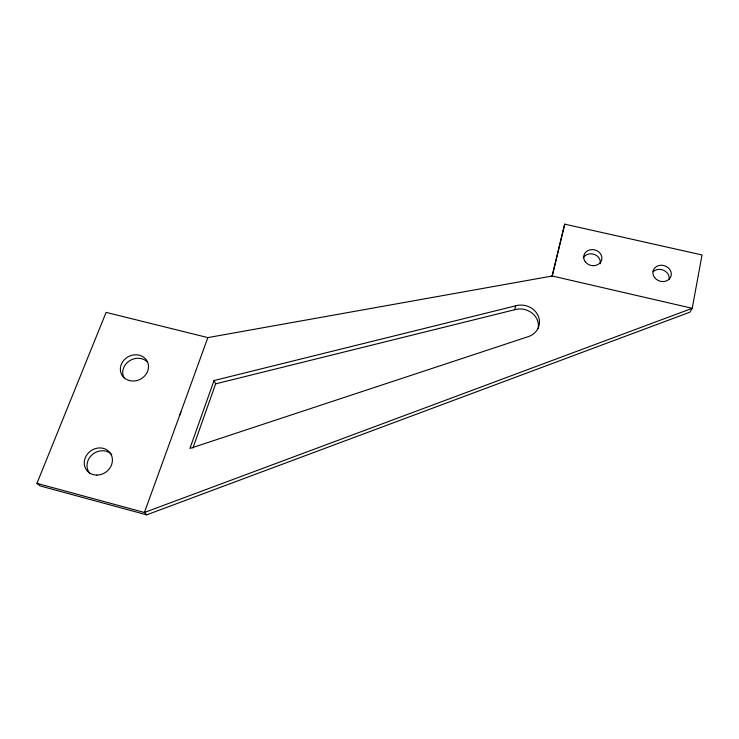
<?xml version="1.0" encoding="UTF-8"?>
<svg xmlns="http://www.w3.org/2000/svg" width="739" height="739" viewBox="0 0 739 739"><rect width="100%" height="100%" fill="white"/><g stroke="black" fill="none" stroke-linecap="round" stroke-linejoin="round"><path stroke-width="1.11" d="M538.177 328.486A17.782 16.082 10.9 0 0 514.76 309.706L515.61 305.844A17.93 16.193 10.8 0 1 538.435 316.44A17.93 16.193 10.8 0 1 527.674 336.836L189.923 448.444L214.024 380.539L515.61 305.844M551.931 276.7L564.698 224.157L702.05 254.964L692.221 308.302L689.94 312.163L146.691 514.843L40.118 485.92L36.95 483.361L106.102 312.385L207.853 337.603L552.255 276.007L692.221 308.302L144.41 512.496L36.95 483.361M552.255 276.007L564.698 224.157M192.934 448.019L215.631 383.855L214.024 380.539M146.691 514.843L144.41 512.496L207.853 337.603M179.679 415.281L180.963 412.103M215.631 383.855L514.76 309.706M653.091 271.767A9.256 8 17.6 0 1 663.945 270.419A9.256 8 17.6 0 1 669.118 279.518M583.247 257.837A9.099 7.953 13.1 0 1 594.239 254.392A9.099 7.953 13.1 0 1 600.216 263.814M123.976 377.805A14.281 12.692 -27 0 1 129.251 360.983A14.281 12.692 -27 0 1 147.403 362.008M90.075 473.727A14.466 12.932 -35.7 0 1 92.172 454.707A14.466 12.932 -35.7 0 1 111.783 454.651M654.588 277.559A9.33 8.055 17.5 0 0 670.485 277.43A9.33 8.055 17.5 0 0 661.248 265.227A9.33 8.055 17.5 0 0 654.588 277.559M129.611 380.603A14.401 12.775 -26.9 0 0 148.317 364.392A14.401 12.775 -26.9 0 0 125.399 358.692A14.401 12.775 -26.9 0 0 129.611 380.603M585.233 261.735A9.164 8 13 0 0 600.973 261.606A9.164 8 13 0 0 592.151 249.579A9.164 8 13 0 0 585.233 261.735M96.911 475.075A14.586 13.034 -35.5 0 0 111.183 454.642A14.586 13.034 -35.5 0 0 86.916 454.771A14.586 13.034 -35.5 0 0 96.911 475.075"/></g></svg>
